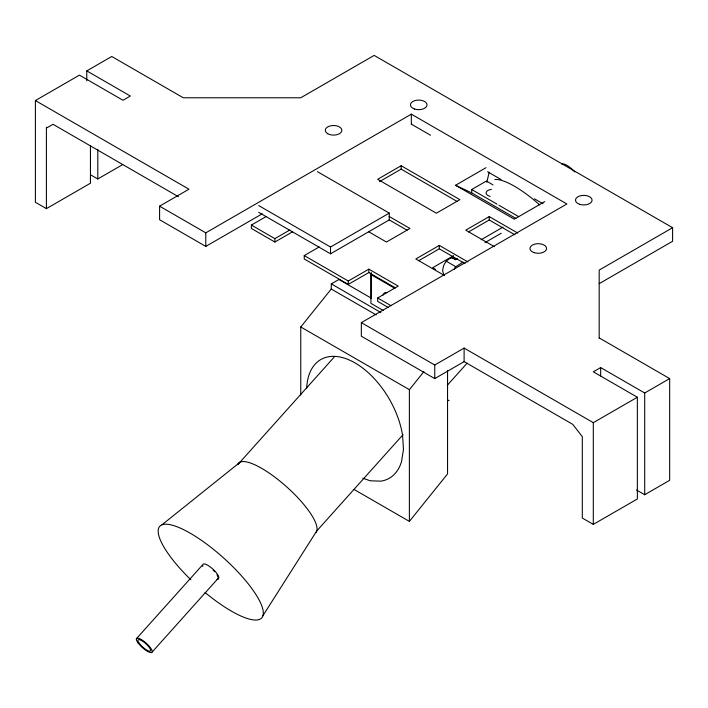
<?xml version="1.0" encoding="UTF-8"?>
<svg xmlns="http://www.w3.org/2000/svg" width="708" height="708" viewBox="0 0 708 708"><rect width="100%" height="100%" fill="white"/><g stroke="black" fill="none" stroke-linecap="round" stroke-linejoin="round"><path stroke-width="1.06" d="M300.758 395.02L300.758 326.972L331.247 289.041L331.3 283.89L338.928 279.483L370.921 297.953M486.847 182.381L489.166 172.124M463.014 262.075L455.2 267.102A9.549 5.514 -60 0 1 454.12 269.332M262.889 615.748L316.768 530.929L403.011 434.703M354.115 489.494L409.383 521.398L409.383 389.683L423.933 371.585M409.383 521.398L447.553 473.909L447.553 370.47M334.238 357.027L237.684 464.767A51.905 14.496 41.9 0 1 284.722 485.13A51.905 14.496 41.9 0 1 315.786 532.593M136.37 638.758L202.904 564.524A10.381 2.903 41.9 0 1 211.789 568.161A10.381 2.903 41.9 0 1 218.719 577.755L152.185 651.997M447.235 385.356L467.138 363.151M218.197 578.303L218.719 577.755M161.955 524.805L240.304 462.032M90.456 145.821L90.456 183.213L46.409 208.639L35.4 202.284L35.4 100.563L79.446 75.128L123.006 100.279L130.352 96.04L86.783 70.888L86.783 80.845M86.783 70.888L111.749 56.481L183.284 97.784L300.741 97.784L374.151 55.401L672.6 227.711L672.6 241.269L599.189 283.651M90.456 174.734L97.801 178.974L122.758 164.557M262.199 213.834L205.789 246.402L159.592 219.728L159.592 206.17L188.956 189.213L35.4 100.563M159.592 206.17L205.789 232.844L411.339 114.165L566.887 203.975L361.337 322.644L361.337 336.212L434.747 378.594L464.112 361.638L572.763 424.366L582.303 436.659L582.303 518.035L593.313 524.389L637.359 498.963L637.359 397.241L593.313 371.815L600.658 367.576L644.705 393.002L669.662 378.594L669.662 480.316L644.705 494.724L636.448 489.954M292.625 231.781L274.872 242.03L251.384 228.463L251.384 225.073L266.226 216.506M251.384 225.073L274.872 238.64L289.829 230.003M401.144 165.734L377.647 179.301L436.376 213.205L459.873 199.647L401.144 165.734L401.144 169.132L457.032 201.391M379.532 181.611L401.144 169.132M395.365 287.855L368.841 272.545L348.283 284.412L304.236 258.978L304.236 255.588L319.193 246.959M258.703 205.568L330.521 247.03L389.25 213.117L389.25 219.905L330.521 253.809L258.703 212.347M544.753 201.594L514.282 219.188L455.554 185.284L486.024 167.69M515.866 218.409L471.705 192.912L471.705 189.523L486.387 181.044L492.963 184.841M304.236 255.588L348.283 281.023L368.841 269.155L398.206 286.103L377.647 297.971L377.647 301.36L388.188 307.449M467.882 261.916L439.314 245.419L415.826 258.978L444.394 275.474M517.805 233.091L489.237 216.595L465.74 230.162L494.317 246.658M418.64 260.748L439.314 248.809L465.032 263.65M468.563 231.923L489.237 219.984L514.946 234.835M453.545 255.676L432.623 267.757L435.562 269.447M481.121 239.755L502.99 227.126M451.607 257.526L455.377 259.703L457.288 258.597M484.971 242.614L501.202 233.251M361.337 322.644L434.747 365.027L464.112 348.079L593.313 422.667L637.359 397.241M672.6 227.711L599.189 270.093L599.189 338.344M362.85 478.227L370.222 480.785L380.798 481.157A68.517 39.559 60 0 0 401.551 461.519L403.471 449.323L402.578 435.358A68.517 39.559 60 0 0 351.372 360.974A68.517 39.559 60 0 0 306.67 388.471M455.554 185.284L471.705 192.912M411.463 124.227L430.508 135.219M487.679 171.805L501.043 179.522M534.443 198.806L543.036 203.762M471.705 189.523L497.069 204.169M498.954 205.258L518.681 216.648M317.432 171.655L389.25 213.117M389.108 216.436L409.95 228.463L386.462 242.03L368.461 231.64M599.189 337.902L669.662 378.594M389.108 219.825L407.109 230.215M445.943 261.031L455.377 266.482M394.737 288.298L370.93 274.554L370.93 303.378L383.311 310.529M377.647 297.971L391.055 305.714M331.3 283.89L380.851 312.494M178.425 196.7L53.02 124.298L47.144 127.688L46.409 127.263L46.409 208.639M331.247 289.041L376.187 314.91M447.553 399.825L449.076 400.701M300.758 326.972L409.383 389.683M216.984 574.648L218.604 578.702A10.381 2.903 41.9 0 1 217.046 579.303M455.377 259.703L455.2 259.296A9.549 5.514 -60 0 0 443.5 266.049L442.597 270.474L443.5 273.854A9.549 5.514 -60 0 0 444.571 274.846M644.705 393.002L644.705 494.724M600.658 367.576L600.658 375.921M593.313 422.667L593.313 524.389M489.237 216.595L489.237 219.984M464.112 348.079L464.112 361.638M439.314 245.419L439.314 248.809M434.747 365.027L434.747 378.594M411.339 114.165L411.339 124.599M371.222 272.518L371.222 298.289M368.841 269.155L368.841 272.545M348.283 281.023L348.283 284.412M330.521 247.03L330.521 253.809M274.872 238.64L274.872 242.03M205.789 232.844L205.789 246.402M97.801 149.282L97.801 178.974M383.081 295.059A8.301 4.797 60 0 1 383.665 293.758L384.603 292.9A8.301 4.797 60 0 1 387.232 292.661M190.912 579.799A68.517 19.134 41.9 0 1 174.672 525.911A68.517 19.134 41.9 0 1 260.571 602.942A68.517 19.134 41.9 0 1 205.046 592.472M202.798 566.462A10.381 2.903 41.9 0 1 202.789 565.462M494.892 179.522A51.905 14.496 41.9 0 1 539.691 204.931M562.055 164.592A10.381 2.903 41.9 0 1 574.772 171.929M213.205 570.205A8.301 2.319 41.9 0 1 214.657 571.719M490.131 196.337A6.23 3.593 0 0 1 486.175 192.594A6.23 3.593 0 0 1 491.405 189.425M139.246 643.324A8.301 2.319 41.9 0 0 150.184 651.112A8.301 2.319 41.9 0 0 143.397 641.705A8.301 2.319 41.9 0 0 139.246 643.324M137.989 642.811A10.381 2.903 41.9 0 0 151.662 652.537A10.381 2.903 41.9 0 0 143.184 640.784A10.381 2.903 41.9 0 0 137.989 642.811M579.622 204.311A8.301 4.797 0 0 0 592.083 200.16A8.301 4.797 0 0 0 579.622 196.01A8.301 4.797 0 0 0 579.622 204.311M414.578 109.023A8.301 4.797 0 0 0 427.039 104.873A8.301 4.797 0 0 0 414.578 100.722A8.301 4.797 0 0 0 414.578 109.023M327.698 133.697A8.301 4.797 0 0 0 341.601 131.546A8.301 4.797 0 0 0 331.424 125.67A8.301 4.797 0 0 0 327.698 133.697M534.106 252.632A8.301 4.797 0 0 0 546.567 248.473A8.301 4.797 0 0 0 534.106 244.322A8.301 4.797 0 0 0 534.106 252.632"/></g></svg>
